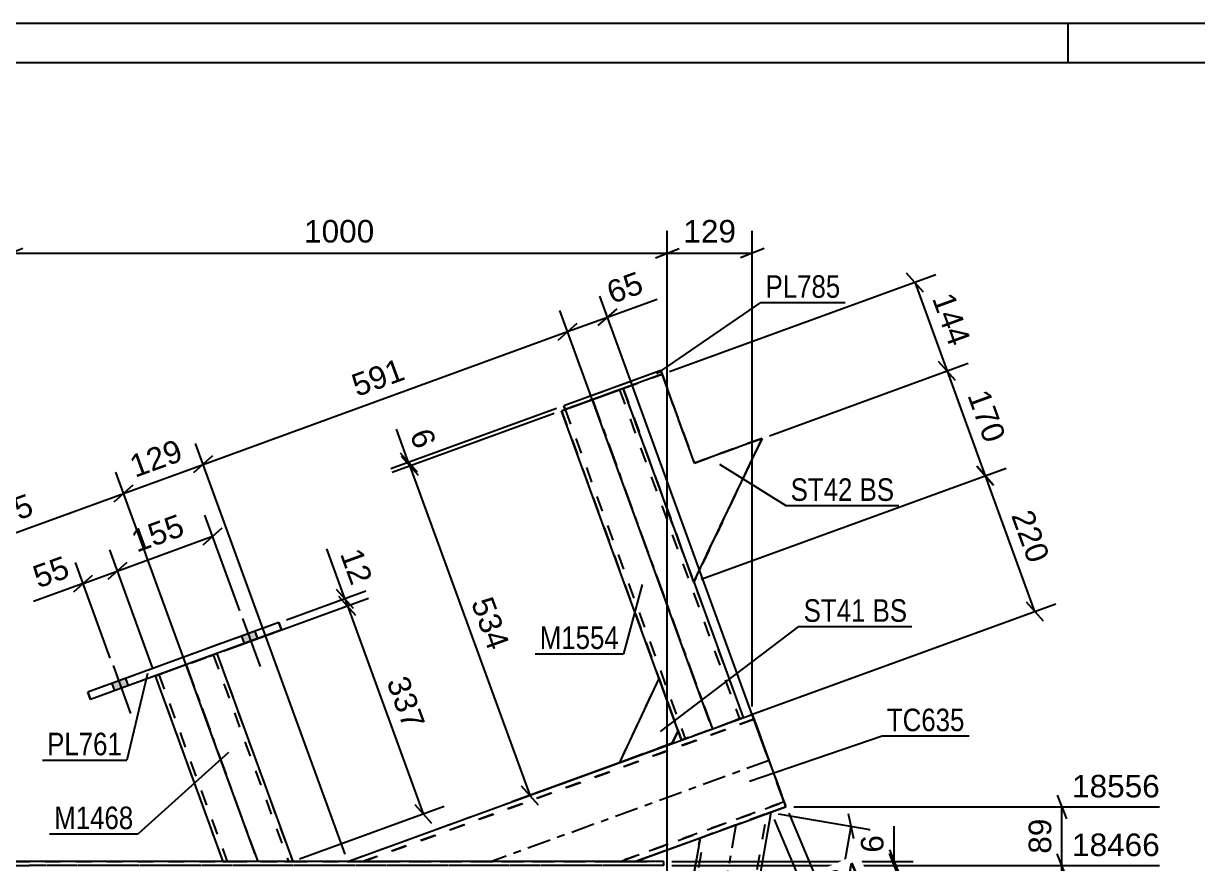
# Model space of a CAD drawing. Header units: millimetres. Extents: x -213 to 628, y -260 to 334.
# Drawn here: x 285.3 to 434.4, y 227 to 333.6 of the extents above; entities that cross this region are included whole.
import ezdxf

# ---------------------------------------------------------------- set-up
doc = ezdxf.new("R2010")
doc.units = ezdxf.units.MM
doc.linetypes.add('DXK_LINE_DOT2', pattern=[3.9198, 1.9599, -1.9599])
doc.linetypes.add('DXK_LINE_DOT3', pattern=[5.9187, 2.979, -0.9799, 0.9799, -0.9799])
doc.styles.add('Arial', font='ARIAL.TTF', dxfattribs={"height": 0.2})
doc.styles.add('Arial Narrow', font='ARIALN.TTF', dxfattribs={"height": 0.2})

# ---------------------------------------------------------------- blocks, each defined once
blk = doc.blocks.new('Unknown-284856391-1134')
at = {"color": 5, "linetype": 'Continuous'}
for p, q in [((628.03, 333.65), (-212.97, 333.65)), ((418.03, 328.65), (418.03, 333.65)), ((623.03, 328.65), (-207.97, 328.65))]:
    blk.add_line(p, q, dxfattribs=at)
blk = doc.blocks.new('Bolt-284856391-1787 - 1775')
at = {"linetype": 'Continuous'}
for points in [[(314.73, 256.45), (313.01, 255.83), (313.35, 254.89), (315.07, 255.51)], [(298.29, 250.46), (296.57, 249.84), (296.91, 248.9), (298.63, 249.52)]]:
    blk.add_hatch(color=1, dxfattribs=at).paths.add_polyline_path(points)
at = {"color": 1, "linetype": 'Continuous'}
for p, q in [((313.16, 258.1), (315.38, 251.99)), ((314.73, 256.45), (315.07, 255.51)), ((313.01, 255.83), (313.35, 254.89)), ((296.72, 252.11), (298.94, 246)), ((296.57, 249.84), (296.91, 248.9)), ((298.29, 250.46), (298.63, 249.52))]:
    blk.add_line(p, q, dxfattribs=at)
blk = doc.blocks.new('Part-284856391-2083 - 1775')
at = {"color": 7, "linetype": 'DXK_LINE_DOT2'}
for p, q in [((361.5, 287.3), (366.44, 289.1)), ((366.44, 289.1), (361.5, 287.3)), ((366.44, 289.1), (370.55, 277.82)), ((366.44, 289.1), (366.44, 289.1)), ((370.55, 277.82), (366.44, 289.1)), ((370.46, 262.71), (361.5, 287.3)), ((361.5, 287.3), (361.5, 287.3)), ((370.46, 262.71), (361.5, 287.3)), ((379.15, 280.96), (370.46, 262.71)), ((370.46, 262.71), (379.15, 280.96)), ((370.55, 277.82), (379.15, 280.96)), ((379.15, 280.96), (370.55, 277.82)), ((379.15, 280.96), (379.15, 280.96)), ((370.55, 277.82), (370.55, 277.82)), ((370.46, 262.71), (370.46, 262.71))]:
    blk.add_line(p, q, dxfattribs=at)
blk = doc.blocks.new('Bolt-284856391-1786 - 1775')
at = {"linetype": 'Continuous'}
for points in [[(314.73, 256.46), (313.01, 255.83), (313.35, 254.89), (315.07, 255.52)], [(298.29, 250.47), (296.57, 249.84), (296.91, 248.9), (298.63, 249.53)]]:
    blk.add_hatch(color=1, dxfattribs=at).paths.add_polyline_path(points)
at = {"color": 1, "linetype": 'Continuous'}
for p, q in [((313.16, 258.1), (315.38, 251.99)), ((314.73, 256.46), (315.07, 255.52)), ((313.01, 255.83), (313.35, 254.89)), ((296.72, 252.11), (298.94, 246)), ((296.57, 249.84), (296.91, 248.9)), ((298.29, 250.47), (298.63, 249.53))]:
    blk.add_line(p, q, dxfattribs=at)
blk = doc.blocks.new('Part-284856391-1789 - 1775')
at = {"color": 7, "linetype": 'DXK_LINE_DOT2'}
for p, q in [((309.63, 253.54), (309.3, 253.42)), ((309.32, 253.43), (309.63, 253.54)), ((309.4, 253.45), (309.44, 253.47)), ((309.44, 253.47), (309.4, 253.46)), ((309.44, 253.47), (309.44, 253.47)), ((309.44, 253.47), (319, 227.21)), ((309.44, 253.47), (319, 227.21)), ((309.63, 253.54), (309.83, 253.61)), ((309.83, 253.61), (309.63, 253.54)), ((309.83, 253.61), (309.9, 253.64)), ((309.9, 253.64), (309.83, 253.61)), ((309.9, 253.64), (309.9, 253.64)), ((309.9, 253.64), (309.91, 253.63)), ((309.9, 253.64), (319.53, 227.21)), ((303.01, 251.13), (308.97, 253.3)), ((303.01, 251.13), (308.97, 253.3)), ((303.01, 251.13), (308.97, 253.3)), ((303.01, 251.13), (308.97, 253.3)), ((308.97, 253.3), (309.32, 253.43)), ((309.3, 253.42), (308.97, 253.3)), ((308.97, 253.3), (309.15, 253.36)), ((309.15, 253.36), (308.97, 253.3)), ((309.15, 253.36), (309.3, 253.42)), ((309.3, 253.42), (309.15, 253.36)), ((309.4, 253.46), (309.3, 253.42)), ((309.3, 253.42), (309.4, 253.45)), ((302.07, 250.79), (302.15, 250.81)), ((302.08, 250.79), (302.07, 250.79)), ((302.07, 250.79), (302.08, 250.78)), ((302.15, 250.81), (302.08, 250.79)), ((302.08, 250.79), (310.66, 227.21)), ((302.35, 250.89), (302.15, 250.81)), ((302.15, 250.81), (302.35, 250.89)), ((302.66, 251), (302.35, 250.89)), ((302.35, 250.89), (302.65, 251)), ((302.54, 250.96), (302.58, 250.97)), ((302.58, 250.97), (302.54, 250.96)), ((302.54, 250.96), (302.54, 250.96)), ((302.54, 250.96), (311.2, 227.21)), ((302.54, 250.96), (311.2, 227.21)), ((302.58, 250.97), (302.68, 251.01)), ((302.68, 251.01), (302.58, 250.97)), ((302.65, 251), (303.01, 251.13)), ((303.01, 251.13), (302.66, 251)), ((302.68, 251.01), (302.83, 251.06)), ((302.83, 251.06), (302.68, 251.01)), ((302.83, 251.06), (303.01, 251.13)), ((303.01, 251.13), (302.83, 251.06)), ((310.66, 227.21), (310.66, 227.22)), ((310.66, 227.21), (310.66, 227.21)), ((310.75, 227.21), (310.66, 227.21)), ((310.66, 227.21), (310.75, 227.21)), ((310.98, 227.21), (310.75, 227.21)), ((310.75, 227.21), (310.98, 227.21)), ((311.32, 227.21), (310.98, 227.21)), ((310.98, 227.21), (311.32, 227.21)), ((311.2, 227.21), (311.2, 227.21)), ((311.2, 227.21), (311.24, 227.21)), ((311.24, 227.21), (311.2, 227.21)), ((311.24, 227.21), (311.35, 227.21)), ((311.35, 227.21), (311.24, 227.21)), ((311.73, 227.21), (311.32, 227.21)), ((311.32, 227.21), (311.73, 227.21)), ((311.35, 227.21), (311.52, 227.21)), ((311.52, 227.21), (311.35, 227.21)), ((311.52, 227.21), (318.67, 227.21)), ((311.52, 227.21), (318.67, 227.21)), ((311.73, 227.21), (318.47, 227.21)), ((311.73, 227.21), (318.47, 227.21)), ((318.47, 227.21), (318.88, 227.21)), ((318.88, 227.21), (318.47, 227.21)), ((318.67, 227.21), (318.85, 227.21)), ((318.85, 227.21), (318.67, 227.21)), ((318.85, 227.21), (318.96, 227.21)), ((318.96, 227.21), (318.85, 227.21)), ((318.88, 227.21), (319.22, 227.21)), ((319.22, 227.21), (318.88, 227.21)), ((318.96, 227.21), (319, 227.21)), ((319, 227.21), (318.96, 227.21)), ((319, 227.21), (319, 227.21)), ((319.22, 227.21), (319.45, 227.21)), ((319.45, 227.21), (319.22, 227.21)), ((319.45, 227.21), (319.53, 227.21)), ((319.53, 227.21), (319.45, 227.21)), ((319.53, 227.21), (319.53, 227.22)), ((319.53, 227.21), (319.53, 227.21))]:
    blk.add_line(p, q, dxfattribs=at)
at = {"color": 2, "linetype": 'Continuous'}
for p, q in [((309.91, 253.63), (319.53, 227.22)), ((302.08, 250.78), (310.66, 227.22))]:
    blk.add_line(p, q, dxfattribs=at)
at = {"color": 7, "linetype": 'DXK_LINE_DOT3'}
blk.add_line((305.99, 252.21), (315.1, 227.21), dxfattribs=at)
blk = doc.blocks.new('Part-284856391-1790 - 1775')
at = {"color": 2, "linetype": 'Continuous'}
for p, q in [((367.1, 157.62), (380.3, 233.49)), ((371.27, 230.2), (367.1, 206.22))]:
    blk.add_line(p, q, dxfattribs=at)
at = {"color": 7, "linetype": 'DXK_LINE_DOT2'}
for p, q in [((367.1, 157.62), (380.3, 233.49)), ((367.1, 160.54), (379.76, 233.29)), ((367.1, 160.54), (379.76, 233.29)), ((379.42, 233.17), (372.15, 230.52)), ((379.42, 233.17), (372.15, 230.52)), ((372.35, 230.6), (379.22, 233.1)), ((372.35, 230.6), (379.22, 233.09)), ((379.22, 233.1), (379.63, 233.25)), ((379.63, 233.24), (379.22, 233.09)), ((379.42, 233.17), (379.63, 233.24)), ((379.6, 233.23), (379.42, 233.17)), ((379.72, 233.28), (379.6, 233.23)), ((379.63, 233.25), (379.98, 233.37)), ((379.98, 233.37), (379.63, 233.24)), ((379.63, 233.24), (379.72, 233.28)), ((379.72, 233.28), (379.76, 233.29)), ((379.76, 233.29), (379.72, 233.28)), ((379.76, 233.29), (379.76, 233.29)), ((379.98, 233.37), (380.22, 233.46)), ((380.22, 233.46), (379.98, 233.37)), ((380.22, 233.46), (380.3, 233.49)), ((380.3, 233.49), (380.22, 233.46)), ((380.3, 233.49), (380.3, 233.49)), ((367.1, 203.3), (371.81, 230.4)), ((367.1, 203.3), (371.81, 230.4)), ((367.1, 206.22), (371.27, 230.2)), ((371.27, 230.2), (371.35, 230.23)), ((371.35, 230.23), (371.27, 230.2)), ((371.27, 230.2), (371.27, 230.2)), ((371.35, 230.23), (371.59, 230.32)), ((371.59, 230.32), (371.35, 230.23)), ((371.59, 230.32), (371.94, 230.45)), ((371.94, 230.44), (371.59, 230.32)), ((371.85, 230.41), (371.81, 230.4)), ((371.81, 230.4), (371.85, 230.41)), ((371.81, 230.4), (371.81, 230.4)), ((371.97, 230.46), (371.85, 230.41)), ((371.85, 230.41), (371.97, 230.46)), ((371.94, 230.45), (372.35, 230.6)), ((372.35, 230.6), (371.94, 230.44)), ((372.15, 230.52), (371.97, 230.46)), ((371.97, 230.46), (372.15, 230.52)), ((367.1, 206.22), (367.1, 157.62))]:
    blk.add_line(p, q, dxfattribs=at)
at = {"color": 7, "linetype": 'DXK_LINE_DOT3'}
blk.add_line((375.79, 231.85), (367.1, 181.92), dxfattribs=at)
blk = doc.blocks.new('Part-284856391-1805 - 1775')
at = {"color": 2, "linetype": 'Continuous'}
for p, q in [((317.79, 257.57), (293.51, 248.73)), ((318.13, 256.63), (293.86, 247.79)), ((318.13, 256.63), (309.91, 253.63)), ((317.79, 257.57), (318.13, 256.63)), ((318.13, 256.63), (318.13, 256.63)), ((318.13, 256.63), (318.13, 256.63)), ((302.08, 250.78), (293.86, 247.78)), ((293.86, 247.79), (293.51, 248.73)), ((293.51, 248.72), (293.86, 247.78)), ((293.86, 247.78), (293.86, 247.79))]:
    blk.add_line(p, q, dxfattribs=at)
at = {"color": 7, "linetype": 'DXK_LINE_DOT2'}
for p, q in [((317.79, 257.57), (293.51, 248.72)), ((318.13, 256.63), (317.79, 257.57)), ((317.79, 257.57), (317.79, 257.57)), ((309.91, 253.63), (302.08, 250.78)), ((293.51, 248.73), (293.51, 248.72))]:
    blk.add_line(p, q, dxfattribs=at)
blk = doc.blocks.new('Part-284856391-1810 - 1775')
at = {"color": 2, "linetype": 'Continuous'}
for p, q in [((366.27, 289.57), (353.97, 285.09)), ((366.27, 289.57), (366.44, 289.1)), ((366.44, 289.1), (361.36, 287.25)), ((354.14, 284.62), (353.97, 285.09))]:
    blk.add_line(p, q, dxfattribs=at)
at = {"color": 7, "linetype": 'DXK_LINE_DOT2'}
for p, q in [((366.27, 289.57), (353.97, 285.09)), ((366.44, 289.1), (366.27, 289.57)), ((366.27, 289.57), (366.27, 289.57)), ((366.44, 289.1), (354.14, 284.62)), ((366.44, 289.1), (366.44, 289.1)), ((361.36, 287.25), (354.14, 284.62)), ((353.97, 285.09), (354.14, 284.62)), ((353.97, 285.09), (353.97, 285.09)), ((354.14, 284.62), (354.14, 284.62))]:
    blk.add_line(p, q, dxfattribs=at)
blk = doc.blocks.new('Part-284856391-1825 - 1775')
at = {"color": 7, "linetype": 'DXK_LINE_DOT2'}
for p, q in [((360.74, 287.02), (354.43, 284.72)), ((360.74, 287.02), (354.43, 284.72)), ((360.56, 286.96), (354.43, 284.72)), ((360.89, 287.08), (360.56, 286.96)), ((360.74, 287.02), (360.89, 287.08)), ((360.89, 287.08), (360.74, 287.02)), ((361.23, 287.2), (360.89, 287.08)), ((360.89, 287.08), (360.99, 287.12)), ((360.99, 287.12), (360.89, 287.08)), ((360.99, 287.12), (361.03, 287.13)), ((361.03, 287.13), (360.99, 287.12)), ((361.03, 287.13), (361.03, 287.13)), ((361.03, 287.13), (376.27, 245.32)), ((361.03, 287.13), (376.27, 245.32)), ((361.43, 287.27), (361.23, 287.2)), ((361.43, 287.27), (361.36, 287.25)), ((361.43, 287.27), (361.5, 287.3)), ((361.5, 287.3), (361.43, 287.27)), ((361.5, 287.3), (361.5, 287.3)), ((361.5, 287.3), (370.46, 262.72)), ((361.5, 287.3), (376.74, 245.49)), ((353.74, 284.47), (353.67, 284.45)), ((353.67, 284.45), (353.67, 284.45)), ((353.67, 284.45), (368.91, 242.64)), ((353.95, 284.55), (353.74, 284.47)), ((354.18, 284.63), (353.95, 284.55)), ((354.14, 284.62), (354.18, 284.63)), ((354.18, 284.63), (354.14, 284.62)), ((354.14, 284.62), (354.14, 284.62)), ((354.14, 284.62), (369.38, 242.81)), ((354.14, 284.62), (369.38, 242.81)), ((354.43, 284.72), (354.18, 284.63)), ((354.28, 284.67), (354.18, 284.63)), ((354.18, 284.63), (354.25, 284.66)), ((354.25, 284.66), (354.28, 284.67)), ((354.28, 284.67), (354.43, 284.72)), ((354.43, 284.72), (354.28, 284.67)), ((375.98, 245.21), (369.67, 242.91)), ((375.98, 245.21), (369.67, 242.91)), ((369.85, 242.98), (375.8, 245.15)), ((369.85, 242.98), (375.8, 245.15)), ((375.8, 245.15), (376.16, 245.28)), ((376.16, 245.28), (375.8, 245.15)), ((375.98, 245.21), (376.13, 245.27)), ((376.13, 245.27), (375.98, 245.21)), ((376.13, 245.27), (376.23, 245.31)), ((376.23, 245.3), (376.13, 245.27)), ((376.16, 245.28), (376.46, 245.39)), ((376.46, 245.39), (376.16, 245.28)), ((376.23, 245.31), (376.27, 245.32)), ((376.27, 245.32), (376.23, 245.3)), ((376.27, 245.32), (376.27, 245.32)), ((376.46, 245.39), (376.67, 245.46)), ((376.67, 245.46), (376.46, 245.39)), ((376.67, 245.46), (376.74, 245.49)), ((376.74, 245.49), (376.67, 245.46)), ((376.74, 245.49), (376.74, 245.5)), ((376.74, 245.49), (376.74, 245.49)), ((368.98, 242.66), (368.91, 242.64)), ((368.91, 242.64), (368.98, 242.66)), ((368.91, 242.64), (368.91, 242.64)), ((368.91, 242.64), (368.91, 242.64)), ((369.19, 242.74), (368.98, 242.66)), ((368.98, 242.66), (369.19, 242.74)), ((369.49, 242.85), (369.19, 242.74)), ((369.19, 242.74), (369.49, 242.85)), ((369.38, 242.81), (369.42, 242.82)), ((369.42, 242.82), (369.38, 242.81)), ((369.38, 242.81), (369.38, 242.81)), ((369.42, 242.82), (369.52, 242.86)), ((369.52, 242.86), (369.42, 242.82)), ((369.85, 242.98), (369.49, 242.85)), ((369.49, 242.85), (369.85, 242.98)), ((369.52, 242.86), (369.67, 242.91)), ((369.67, 242.91), (369.52, 242.86))]:
    blk.add_line(p, q, dxfattribs=at)
at = {"color": 2, "linetype": 'Continuous'}
for p, q in [((354.61, 284.79), (360.56, 286.96)), ((360.56, 286.96), (360.92, 287.09)), ((360.92, 287.09), (361.23, 287.2)), ((361.36, 287.25), (361.23, 287.2)), ((354.25, 284.66), (354.61, 284.79)), ((353.67, 284.45), (353.74, 284.47)), ((368.91, 242.64), (353.67, 284.45)), ((353.74, 284.47), (353.95, 284.55)), ((353.95, 284.55), (354.25, 284.66)), ((370.46, 262.72), (376.74, 245.5))]:
    blk.add_line(p, q, dxfattribs=at)
at = {"color": 7, "linetype": 'DXK_LINE_DOT3'}
blk.add_line((357.59, 285.87), (372.82, 244.06), dxfattribs=at)
blk = doc.blocks.new('Part-284856391-1880 - 1775')
at = {"color": 2, "linetype": 'Continuous'}
for p, q in [((326.52, 227.22), (377.89, 245.91)), ((377.89, 245.91), (377.92, 245.82)), ((377.92, 245.82), (378.02, 245.55)), ((378.02, 245.55), (378.17, 245.14)), ((378.17, 245.14), (381.88, 234.94)), ((363.07, 227.22), (382.16, 234.17)), ((382.16, 234.16), (380.3, 233.49)), ((381.88, 234.94), (382.03, 234.53)), ((382.03, 234.53), (382.13, 234.26)), ((382.13, 234.26), (382.16, 234.17)), ((382.16, 234.16), (382.16, 234.17)), ((382.16, 234.16), (382.16, 234.17)), ((371.27, 230.2), (363.07, 227.22))]:
    blk.add_line(p, q, dxfattribs=at)
at = {"color": 7, "linetype": 'DXK_LINE_DOT2'}
for p, q in [((326.53, 227.22), (377.89, 245.91)), ((378.11, 245.29), (328.45, 227.21)), ((328.48, 227.22), (378.11, 245.28)), ((377.89, 245.91), (377.89, 245.91)), ((377.92, 245.82), (377.89, 245.91)), ((378.02, 245.54), (377.92, 245.82)), ((378.11, 245.28), (378.02, 245.54)), ((378.11, 245.28), (378.11, 245.29)), ((378.13, 245.24), (378.11, 245.29)), ((378.11, 245.28), (381.92, 234.84)), ((378.11, 245.28), (378.13, 245.24)), ((378.13, 245.24), (378.18, 245.1)), ((378.25, 244.9), (378.13, 245.24)), ((378.18, 245.1), (378.25, 244.9)), ((381.7, 235.42), (378.25, 244.9)), ((378.25, 244.9), (381.79, 235.18)), ((381.93, 234.79), (361.1, 227.21)), ((361.12, 227.22), (381.93, 234.79)), ((381.7, 235.42), (381.7, 235.42)), ((381.7, 235.42), (381.92, 234.84)), ((381.87, 234.98), (381.79, 235.18)), ((381.92, 234.84), (381.87, 234.98)), ((381.92, 234.84), (381.93, 234.79)), ((381.93, 234.79), (381.92, 234.84)), ((382.03, 234.53), (381.92, 234.84)), ((381.93, 234.79), (381.93, 234.79)), ((382.13, 234.26), (382.03, 234.53)), ((382.16, 234.17), (382.13, 234.26)), ((380.3, 233.49), (371.27, 230.2)), ((326.5, 227.21), (326.53, 227.22)), ((326.5, 227.21), (326.52, 227.22)), ((326.5, 227.21), (326.5, 227.21)), ((326.8, 227.21), (326.5, 227.21)), ((326.5, 227.21), (326.8, 227.21)), ((327.64, 227.21), (326.8, 227.21)), ((326.8, 227.21), (327.64, 227.21)), ((328.91, 227.21), (327.64, 227.21)), ((327.64, 227.21), (328.91, 227.21)), ((328.45, 227.21), (328.48, 227.22)), ((328.45, 227.21), (328.45, 227.21)), ((328.45, 227.21), (328.6, 227.21)), ((328.6, 227.21), (328.45, 227.21)), ((328.6, 227.21), (329.02, 227.21)), ((329.02, 227.21), (328.6, 227.21)), ((330.4, 227.21), (328.91, 227.21)), ((328.91, 227.21), (330.4, 227.21)), ((329.02, 227.21), (329.66, 227.21)), ((329.66, 227.21), (329.02, 227.21)), ((329.66, 227.21), (330.4, 227.21)), ((330.4, 227.21), (329.66, 227.21)), ((330.4, 227.21), (359.15, 227.21)), ((330.4, 227.21), (359.15, 227.21)), ((330.4, 227.21), (359.15, 227.21)), ((330.4, 227.21), (359.15, 227.21)), ((359.15, 227.21), (359.9, 227.21)), ((359.9, 227.21), (359.15, 227.21)), ((359.15, 227.21), (360.64, 227.21)), ((360.64, 227.21), (359.15, 227.21)), ((359.9, 227.21), (360.53, 227.21)), ((360.53, 227.21), (359.9, 227.21)), ((360.53, 227.21), (360.95, 227.21)), ((360.95, 227.21), (360.53, 227.21)), ((360.64, 227.21), (361.91, 227.21)), ((361.91, 227.21), (360.64, 227.21)), ((360.95, 227.21), (361.1, 227.21)), ((361.1, 227.21), (360.95, 227.21)), ((361.1, 227.21), (361.12, 227.22)), ((361.1, 227.21), (361.1, 227.21)), ((361.91, 227.21), (362.75, 227.21)), ((362.75, 227.21), (361.91, 227.21)), ((362.75, 227.21), (363.05, 227.21)), ((363.05, 227.21), (362.75, 227.21)), ((363.05, 227.21), (363.07, 227.22)), ((363.05, 227.21), (363.07, 227.22)), ((363.05, 227.21), (363.05, 227.21))]:
    blk.add_line(p, q, dxfattribs=at)
at = {"color": 7, "linetype": 'DXK_LINE_DOT3'}
blk.add_line((380.02, 240.04), (344.78, 227.21), dxfattribs=at)
blk = doc.blocks.new('Part-284856391-1881 - 1775')
at = {"color": 2, "linetype": 'Continuous'}
for p, q in [((366.68, 227.22), (284.18, 227.22)), ((284.18, 226.72), (284.18, 227.22)), ((284.18, 226.72), (286.06, 226.72)), ((366.68, 226.72), (364.79, 226.72)), ((366.68, 226.72), (366.68, 227.22))]:
    blk.add_line(p, q, dxfattribs=at)
at = {"color": 7, "linetype": 'DXK_LINE_DOT2'}
for p, q in [((284.18, 227.2), (366.68, 227.2)), ((284.18, 226.7), (284.18, 226.72)), ((284.18, 226.7), (284.18, 226.72)), ((366.68, 226.7), (284.18, 226.7)), ((364.79, 226.72), (286.06, 226.72)), ((366.68, 226.7), (366.68, 226.72)), ((366.68, 226.72), (366.68, 226.7))]:
    blk.add_line(p, q, dxfattribs=at)
blk = doc.blocks.new('Part-284856391-2081 - 1775')
at = {"color": 7, "linetype": 'DXK_LINE_DOT2'}
for p, q in [((361.07, 239.8), (366.05, 250.48)), ((361.07, 239.8), (366.05, 250.48)), ((366.05, 250.48), (368.47, 243.83)), ((366.05, 250.48), (366.05, 250.48)), ((368.47, 243.83), (366.05, 250.48)), ((368.47, 243.83), (367.73, 242.22)), ((367.73, 242.22), (368.47, 243.83)), ((368.47, 243.83), (368.47, 243.83)), ((367.73, 242.22), (361.07, 239.8))]:
    blk.add_line(p, q, dxfattribs=at)
at = {"color": 2, "linetype": 'Continuous'}
for p, q in [((361.07, 239.8), (367.73, 242.22)), ((367.73, 242.22), (367.73, 242.22)), ((361.07, 239.8), (361.07, 239.8))]:
    blk.add_line(p, q, dxfattribs=at)
blk = doc.blocks.new('Part-284856391-2080 - 1775')
at = {"color": 2, "linetype": 'Continuous'}
for p, q in [((361.07, 239.8), (366.05, 250.48)), ((366.05, 250.48), (366.05, 250.48)), ((368.47, 243.83), (366.05, 250.48)), ((367.73, 242.23), (368.47, 243.83)), ((368.47, 243.83), (368.47, 243.83)), ((361.07, 239.8), (367.73, 242.23)), ((367.73, 242.23), (367.73, 242.23)), ((361.07, 239.8), (361.07, 239.8))]:
    blk.add_line(p, q, dxfattribs=at)
at = {"color": 7, "linetype": 'DXK_LINE_DOT2'}
for p, q in [((361.07, 239.8), (366.05, 250.48)), ((366.05, 250.48), (368.47, 243.83)), ((368.47, 243.83), (367.73, 242.23)), ((367.73, 242.23), (361.07, 239.8))]:
    blk.add_line(p, q, dxfattribs=at)
blk = doc.blocks.new('Part-284856391-2082 - 1775')
at = {"color": 7, "linetype": 'DXK_LINE_DOT2'}
for p, q in [((361.5, 287.3), (366.44, 289.1)), ((366.44, 289.1), (361.5, 287.3)), ((366.44, 289.1), (370.55, 277.82)), ((366.44, 289.1), (366.44, 289.1)), ((370.46, 262.72), (361.5, 287.3)), ((361.5, 287.3), (361.5, 287.3)), ((379.15, 280.96), (370.46, 262.72)), ((370.55, 277.82), (379.15, 280.96))]:
    blk.add_line(p, q, dxfattribs=at)
at = {"color": 2, "linetype": 'Continuous'}
for p, q in [((370.55, 277.82), (366.44, 289.1)), ((370.46, 262.72), (361.5, 287.3)), ((370.46, 262.72), (379.15, 280.96)), ((379.15, 280.96), (370.55, 277.82)), ((379.15, 280.96), (379.15, 280.96)), ((370.55, 277.82), (370.55, 277.82)), ((370.46, 262.72), (370.46, 262.72))]:
    blk.add_line(p, q, dxfattribs=at)
blk = doc.blocks.new('StraightDimension-284856391-14982 - 1775')
at = {"color": 7, "linetype": 'Continuous'}
for p, q in [((380.09, 281.3), (405.3, 290.49)), ((403.7, 288.31), (401.55, 290.72)), ((402.63, 289.51), (407.48, 276.2)), ((406.4, 277.41), (408.55, 275)), ((371.4, 263.06), (410.15, 277.18))]:
    blk.add_line(p, q, dxfattribs=at)
at = {"color": 0}
blk.add_wipeout([(407.1, 279.42), (411.05, 280.86), (408.36, 288.25), (404.41, 286.81)], dxfattribs=at)
at = {"color": 3, "style": 'Arial'}
blk.add_text('170', height=2.865, rotation=-69.9811, dxfattribs=at).set_placement((405.18, 286.45))
blk = doc.blocks.new('StraightDimension-284856391-10503 - 1775')
at = {"color": 7, "linetype": 'Continuous'}
for p, q in [((312.82, 259.04), (308.39, 271.19)), ((297.26, 264.11), (309.36, 268.52)), ((308.16, 267.44), (310.57, 269.59)), ((301.77, 251.74), (296.29, 266.79)), ((298.47, 265.19), (296.06, 263.03))]:
    blk.add_line(p, q, dxfattribs=at)
at = {"color": 0}
blk.add_wipeout([(306.75, 268.37), (305.31, 272.31), (297.92, 269.62), (299.36, 265.67)], dxfattribs=at)
at = {"color": 3, "style": 'Arial'}
blk.add_text('155', height=2.865, rotation=20.0191, dxfattribs=at).set_placement((299.72, 266.44))
blk = doc.blocks.new('StraightDimension-284856391-10356 - 1775')
at = {"color": 7, "linetype": 'Continuous'}
for p, q in [((417.81, 225.21), (416.61, 228.21)), ((368.1, 226.71), (429.63, 226.71)), ((417.21, 157.62), (417.21, 226.71)), ((416.61, 159.12), (417.81, 156.12)), ((368.1, 157.62), (429.63, 157.62))]:
    blk.add_line(p, q, dxfattribs=at)
at = {"color": 0}
blk.add_wipeout([(416.46, 196.1), (412.26, 196.1), (412.26, 188.23), (416.46, 188.23)], dxfattribs=at)
at = {"color": 3, "style": 'Arial'}
blk.add_text('829', height=2.865, rotation=90.0002, dxfattribs=at).set_placement((415.86, 188.83))
at = {"color": 0, "linetype": 'Continuous'}
blk.add_wipeout([(430.23, 227.31), (430.23, 231.51), (417.91, 231.51), (417.91, 227.31)], dxfattribs=at)
at = {"color": 3, "linetype": 'Continuous', "style": 'Arial'}
blk.add_text('18466', height=2.865, dxfattribs=at).set_placement((418.51, 227.91))
blk = doc.blocks.new('StraightDimension-284856391-10469 - 1775')
at = {"color": 7, "linetype": 'Continuous'}
for p, q in [((372.47, 245.03), (353.47, 297.19)), ((353.24, 293.44), (355.65, 295.59)), ((308.15, 277.65), (354.44, 294.51)), ((326.18, 228.16), (307.17, 280.32)), ((309.35, 278.72), (306.94, 276.57))]:
    blk.add_line(p, q, dxfattribs=at)
at = {"color": 0}
blk.add_wipeout([(334.74, 288.13), (333.3, 292.08), (325.9, 289.38), (327.34, 285.44)], dxfattribs=at)
at = {"color": 3, "style": 'Arial'}
blk.add_text('591', height=2.865, rotation=20.0191, dxfattribs=at).set_placement((327.7, 286.21))
blk = doc.blocks.new('StraightDimension-284856391-10192 - 1775')
at = {"color": 7, "linetype": 'Continuous'}
for p, q in [((353.03, 284.74), (331.99, 277.09)), ((352.73, 284.1), (332.16, 276.62)), ((333.17, 279.11), (335.32, 276.7)), ((335.49, 276.23), (333.34, 278.64)), ((334.24, 277.91), (334.42, 277.44))]:
    blk.add_line(p, q, dxfattribs=at)
at = {"color": 0}
blk.add_wipeout([(334.77, 278.66), (338.72, 280.09), (337.55, 283.31), (333.6, 281.87)], dxfattribs=at)
at = {"color": 7, "linetype": 'Continuous'}
blk.add_line((334.24, 277.91), (332.71, 282.11), dxfattribs=at)
blk.add_line((334.24, 277.91), (332.71, 282.11), dxfattribs=at)
at = {"color": 3, "style": 'Arial'}
blk.add_text('6', height=2.87, rotation=-69.9983, dxfattribs=at).set_placement((334.37, 281.52))
blk = doc.blocks.new('StraightDimension-284856391-10470 - 1775')
at = {"color": 7, "linetype": 'Continuous'}
for p, q in [((326.18, 228.16), (307.17, 280.32)), ((298.06, 273.97), (308.15, 277.65)), ((309.35, 278.72), (306.94, 276.57)), ((314.76, 228.15), (297.09, 276.65)), ((296.86, 272.89), (299.27, 275.05))]:
    blk.add_line(p, q, dxfattribs=at)
at = {"color": 0}
blk.add_wipeout([(306.55, 277.86), (305.11, 281.81), (297.71, 279.11), (299.15, 275.17)], dxfattribs=at)
at = {"color": 3, "style": 'Arial'}
blk.add_text('129', height=2.865, rotation=20.0191, dxfattribs=at).set_placement((299.51, 275.94))
blk = doc.blocks.new('StraightDimension-284856391-10387 - 1775')
at = {"color": 7, "linetype": 'Continuous'}
for p, q in [((283.76, 212.65), (283.76, 307.33)), ((367.1, 207.27), (367.1, 307.33)), ((285.26, 305.08), (282.26, 303.88)), ((283.76, 304.48), (367.1, 304.48)), ((365.6, 303.88), (368.6, 305.08))]:
    blk.add_line(p, q, dxfattribs=at)
at = {"color": 0}
blk.add_wipeout([(330.48, 305.23), (330.48, 309.43), (320.38, 309.43), (320.38, 305.23)], dxfattribs=at)
at = {"color": 3, "style": 'Arial'}
blk.add_text('1000', height=2.865, dxfattribs=at).set_placement((320.98, 305.83))
blk = doc.blocks.new('StraightDimension-284856391-10191 - 1775')
at = {"color": 7, "linetype": 'Continuous'}
for p, q in [((352.73, 284.1), (332.16, 276.62)), ((335.49, 276.23), (333.34, 278.64)), ((334.42, 277.44), (349.63, 235.63)), ((367.97, 242.3), (347.38, 234.81)), ((348.56, 236.83), (350.71, 234.42))]:
    blk.add_line(p, q, dxfattribs=at)
at = {"color": 0}
blk.add_wipeout([(344.08, 253.09), (348.02, 254.53), (345.33, 261.92), (341.38, 260.49)], dxfattribs=at)
at = {"color": 3, "style": 'Arial'}
blk.add_text('534', height=2.865, rotation=-69.9983, dxfattribs=at).set_placement((342.15, 260.13))
blk = doc.blocks.new('StraightDimension-284856391-10355 - 1775')
at = {"color": 7, "linetype": 'Continuous'}
for p, q in [((416.61, 235.66), (417.81, 232.66)), ((383.16, 234.16), (429.63, 234.16)), ((417.21, 226.71), (417.21, 234.16)), ((417.81, 225.21), (416.61, 228.21)), ((368.1, 226.71), (429.63, 226.71))]:
    blk.add_line(p, q, dxfattribs=at)
at = {"color": 0, "linetype": 'Continuous'}
blk.add_wipeout([(430.23, 234.76), (430.23, 238.96), (417.91, 238.96), (417.91, 234.76)], dxfattribs=at)
at = {"color": 0}
blk.add_wipeout([(416.46, 233.26), (412.26, 233.26), (412.26, 227.61), (416.46, 227.61)], dxfattribs=at)
at = {"color": 3, "linetype": 'Continuous', "style": 'Arial'}
blk.add_text('18556', height=2.865, dxfattribs=at).set_placement((418.51, 235.36))
at = {"color": 3, "style": 'Arial'}
blk.add_text('89', height=2.865, rotation=90.0002, dxfattribs=at).set_placement((415.86, 228.21))
blk = doc.blocks.new('StraightDimension-284856391-10386 - 1775')
at = {"color": 7, "linetype": 'Continuous'}
for p, q in [((367.1, 207.27), (367.1, 307.33)), ((377.89, 246.91), (377.89, 307.33)), ((365.6, 303.88), (368.6, 305.08)), ((367.1, 304.48), (377.89, 304.48)), ((379.39, 305.08), (376.39, 303.88))]:
    blk.add_line(p, q, dxfattribs=at)
at = {"color": 0}
blk.add_wipeout([(376.43, 305.23), (376.43, 309.43), (368.55, 309.43), (368.55, 305.23)], dxfattribs=at)
at = {"color": 3, "style": 'Arial'}
blk.add_text('129', height=2.865, dxfattribs=at).set_placement((369.15, 305.83))
blk = doc.blocks.new('StraightDimension-284856391-10468 - 1775')
at = {"color": 7, "linetype": 'Continuous'}
for p, q in [((379.68, 240.98), (358.53, 299.03)), ((372.47, 245.03), (353.47, 297.19)), ((360.71, 297.43), (358.3, 295.28)), ((353.24, 293.44), (355.65, 295.59)), ((354.44, 294.51), (359.5, 296.36))]:
    blk.add_line(p, q, dxfattribs=at)
at = {"color": 0}
blk.add_wipeout([(365.05, 299.17), (363.61, 303.12), (358.3, 301.19), (359.74, 297.24)], dxfattribs=at)
at = {"color": 7, "linetype": 'Continuous'}
blk.add_line((359.5, 296.36), (365.8, 298.65), dxfattribs=at)
blk.add_line((359.5, 296.36), (365.8, 298.65), dxfattribs=at)
at = {"color": 3, "style": 'Arial'}
blk.add_text('65', height=2.865, rotation=20.0191, dxfattribs=at).set_placement((360.1, 298.01))
blk = doc.blocks.new('StraightDimension-284856391-10471 - 1775')
at = {"color": 7, "linetype": 'Continuous'}
for p, q in [((314.76, 228.15), (297.09, 276.65)), ((296.86, 272.89), (299.27, 275.05)), ((270.24, 263.83), (298.06, 273.97)), ((283.42, 227.65), (269.26, 266.51)), ((271.44, 264.91), (269.03, 262.76))]:
    blk.add_line(p, q, dxfattribs=at)
at = {"color": 0}
blk.add_wipeout([(287.59, 270.95), (286.15, 274.9), (278.76, 272.21), (280.2, 268.26)], dxfattribs=at)
at = {"color": 3, "style": 'Arial'}
blk.add_text('355', height=2.865, rotation=20.0191, dxfattribs=at).set_placement((280.55, 269.03))
blk = doc.blocks.new('StraightDimension-284856391-10504 - 1775')
at = {"color": 7, "linetype": 'Continuous'}
for p, q in [((301.77, 251.74), (296.29, 266.79)), ((296.37, 253.05), (291.94, 265.2)), ((292.92, 262.53), (297.26, 264.11)), ((298.47, 265.19), (296.06, 263.03)), ((291.72, 261.45), (294.12, 263.6))]:
    blk.add_line(p, q, dxfattribs=at)
at = {"color": 0}
blk.add_wipeout([(292.17, 263.05), (290.73, 267), (285.43, 265.06), (286.86, 261.12)], dxfattribs=at)
at = {"color": 7, "linetype": 'Continuous'}
blk.add_line((292.92, 262.53), (286.63, 260.23), dxfattribs=at)
blk.add_line((292.92, 262.53), (286.63, 260.23), dxfattribs=at)
at = {"color": 3, "style": 'Arial'}
blk.add_text('55', height=2.865, rotation=20.0191, dxfattribs=at).set_placement((287.22, 261.89))
blk = doc.blocks.new('StraightDimension-284856391-10529 - 1775')
at = {"color": 7, "linetype": 'Continuous'}
for p, q in [((310.85, 253.98), (329.16, 260.65)), ((327.56, 258.47), (325.41, 260.88)), ((326.49, 259.67), (336.1, 233.28)), ((320.39, 227.55), (338.78, 234.25)), ((335.03, 234.48), (337.18, 232.07))]:
    blk.add_line(p, q, dxfattribs=at)
at = {"color": 0}
blk.add_wipeout([(333.35, 243.04), (337.29, 244.47), (334.6, 251.87), (330.65, 250.43)], dxfattribs=at)
at = {"color": 3, "style": 'Arial'}
blk.add_text('337', height=2.865, rotation=-69.9811, dxfattribs=at).set_placement((331.42, 250.07))
blk = doc.blocks.new('StraightDimension-284856391-10530 - 1775')
at = {"color": 7, "linetype": 'Continuous'}
for p, q in [((318.73, 257.91), (328.82, 261.59)), ((325.07, 261.82), (327.22, 259.41)), ((310.85, 253.98), (329.16, 260.65)), ((327.56, 258.47), (325.41, 260.88)), ((326.14, 260.61), (326.49, 259.67))]:
    blk.add_line(p, q, dxfattribs=at)
at = {"color": 0}
blk.add_wipeout([(326.67, 261.36), (330.62, 262.8), (328.68, 268.11), (324.74, 266.67)], dxfattribs=at)
at = {"color": 7, "linetype": 'Continuous'}
blk.add_line((326.14, 260.61), (323.85, 266.91), dxfattribs=at)
blk.add_line((326.14, 260.61), (323.85, 266.91), dxfattribs=at)
at = {"color": 3, "style": 'Arial'}
blk.add_text('12', height=2.865, rotation=-69.9811, dxfattribs=at).set_placement((325.51, 266.31))
blk = doc.blocks.new('StraightDimension-284856391-14981 - 1775')
at = {"color": 7, "linetype": 'Continuous'}
for p, q in [((408.55, 275), (406.4, 277.41)), ((371.4, 263.06), (410.15, 277.18)), ((407.48, 276.2), (413.75, 258.98)), ((377.68, 245.83), (416.43, 259.95)), ((412.68, 260.18), (414.83, 257.77))]:
    blk.add_line(p, q, dxfattribs=at)
at = {"color": 0}
blk.add_wipeout([(412.67, 264.15), (416.61, 265.59), (413.92, 272.98), (409.97, 271.54)], dxfattribs=at)
at = {"color": 3, "style": 'Arial'}
blk.add_text('220', height=2.865, rotation=-69.9811, dxfattribs=at).set_placement((410.74, 271.19))
blk = doc.blocks.new('StraightDimension-284856391-14983 - 1775')
at = {"color": 7, "linetype": 'Continuous'}
for p, q in [((367.38, 289.44), (401.2, 301.76)), ((397.44, 301.99), (399.6, 299.58)), ((398.52, 300.79), (402.63, 289.51)), ((380.09, 281.3), (405.3, 290.49)), ((403.7, 288.31), (401.55, 290.72))]:
    blk.add_line(p, q, dxfattribs=at)
at = {"color": 0}
blk.add_wipeout([(402.62, 291.71), (406.57, 293.15), (403.88, 300.54), (399.93, 299.11)], dxfattribs=at)
at = {"color": 3, "style": 'Arial'}
blk.add_text('144', height=2.865, rotation=-69.9811, dxfattribs=at).set_placement((400.7, 298.75))
blk = doc.blocks.new('StraightDimension-284856391-15244 - 1775')
at = {"color": 7, "linetype": 'Continuous'}
for p, q in [((395.91, 227.22), (395.91, 231.69)), ((395.91, 227.22), (395.91, 231.69)), ((395.31, 228.72), (396.51, 225.72)), ((396.51, 225.22), (395.31, 228.22)), ((367.68, 227.22), (398.31, 227.22)), ((367.68, 226.72), (398.31, 226.72)), ((395.91, 226.72), (395.91, 227.22))]:
    blk.add_line(p, q, dxfattribs=at)
at = {"color": 0}
blk.add_wipeout([(395.16, 231.17), (390.96, 231.17), (390.96, 227.74), (395.16, 227.74)], dxfattribs=at)
at = {"color": 3, "style": 'Arial'}
blk.add_text('6', height=2.87, rotation=90.0002, dxfattribs=at).set_placement((394.56, 228.34))
blk = doc.blocks.new('StraightDimension-284856391-16936 - 1775')
at = {"color": 7, "linetype": 'Continuous'}
for p, q in [((381.2, 233.29), (392.81, 231.28)), ((390.78, 230.11), (390.11, 233.27)), ((377.32, 155.85), (390.45, 231.69)), ((368.08, 157.45), (379.69, 155.44)), ((376.99, 157.43), (377.66, 154.27))]:
    blk.add_line(p, q, dxfattribs=at)
at = {"color": 0}
blk.add_wipeout([(383.82, 197.78), (379.68, 198.49), (378.34, 190.74), (382.47, 190.02)], dxfattribs=at)
at = {"color": 3, "style": 'Arial'}
blk.add_text('924', height=2.865, rotation=80.1797, dxfattribs=at).set_placement((381.99, 190.71))
blk = doc.blocks.new('StraightDimension-284856391-16955 - 1775')
at = {"color": 7, "linetype": 'Continuous'}
for p, q in [((382.52, 233.34), (388.58, 219.03)), ((380.69, 232.57), (386.75, 218.25)), ((388.79, 222.37), (386.49, 220.1)), ((384.67, 219.33), (386.96, 221.6)), ((385.81, 220.46), (387.64, 221.24))]:
    blk.add_line(p, q, dxfattribs=at)
at = {"color": 0}
blk.add_wipeout([(393.03, 224.33), (391.39, 228.2), (386.19, 226), (387.83, 222.13)], dxfattribs=at)
at = {"color": 7, "linetype": 'Continuous'}
blk.add_line((387.64, 221.24), (393.81, 223.85), dxfattribs=at)
blk.add_line((387.64, 221.24), (393.81, 223.85), dxfattribs=at)
at = {"color": 3, "style": 'Arial'}
blk.add_text('24', height=2.865, rotation=22.9412, dxfattribs=at).set_placement((388.15, 222.92))
blk = doc.blocks.new('Mark-284856391-1801 - 1775')
at = {"color": 0}
blk.add_wipeout([(297.86, 240.71), (297.86, 243.71), (288.35, 243.71), (288.35, 240.71)], dxfattribs=at)
blk.add_wipeout([(297.86, 240.71), (297.86, 243.71), (288.35, 243.71), (288.35, 240.71)], dxfattribs=at)
at = {"color": 30, "linetype": 'Continuous'}
for p in [(301.09, 251.11), (287.75, 240.11)]:
    blk.add_line(p, (298.46, 240.11), dxfattribs=at)
at = {"color": 3, "style": 'Arial Narrow'}
blk.add_text('PL761', height=2.863, dxfattribs=at).set_placement((288.35, 240.71))
blk = doc.blocks.new('Mark-284856391-1806 - 1775')
at = {"color": 0}
blk.add_wipeout([(389.08, 298.81), (389.08, 301.81), (379.58, 301.81), (379.58, 298.81)], dxfattribs=at)
blk.add_wipeout([(389.08, 298.81), (389.08, 301.81), (379.58, 301.81), (379.58, 298.81)], dxfattribs=at)
at = {"color": 30, "linetype": 'Continuous'}
for p, q in [((365.77, 289.16), (378.98, 298.21)), ((378.98, 298.21), (389.68, 298.21))]:
    blk.add_line(p, q, dxfattribs=at)
at = {"color": 3, "style": 'Arial Narrow'}
blk.add_text('PL785', height=2.863, dxfattribs=at).set_placement((379.58, 298.81))
blk = doc.blocks.new('Mark-284856391-1821 - 1775')
at = {"color": 0}
blk.add_wipeout([(360.96, 254.21), (360.96, 257.21), (350.91, 257.21), (350.91, 254.21)], dxfattribs=at)
blk.add_wipeout([(360.96, 254.21), (360.96, 257.21), (350.91, 257.21), (350.91, 254.21)], dxfattribs=at)
at = {"color": 30, "linetype": 'Continuous'}
for p in [(363.92, 262.38), (350.31, 253.61)]:
    blk.add_line(p, (361.56, 253.61), dxfattribs=at)
at = {"color": 3, "style": 'Arial Narrow'}
blk.add_text('M1554', height=2.863, dxfattribs=at).set_placement((350.91, 254.21))
blk = doc.blocks.new('Mark-284856391-1876 - 1775')
at = {"color": 0}
blk.add_wipeout([(404.85, 243.77), (404.85, 246.77), (394.99, 246.77), (394.99, 243.77)], dxfattribs=at)
blk.add_wipeout([(404.85, 243.77), (404.85, 246.77), (394.99, 246.77), (394.99, 243.77)], dxfattribs=at)
at = {"color": 30, "linetype": 'Continuous'}
for p, q in [((377.54, 237.44), (394.39, 243.17)), ((394.39, 243.17), (405.45, 243.17))]:
    blk.add_line(p, q, dxfattribs=at)
at = {"color": 3, "style": 'Arial Narrow'}
blk.add_text('TC635', height=2.863, dxfattribs=at).set_placement((394.99, 243.77))
blk = doc.blocks.new('Mark-284856391-5911 - 1775')
at = {"color": 0}
blk.add_wipeout([(299.3, 231.33), (299.3, 234.33), (289.25, 234.33), (289.25, 231.33)], dxfattribs=at)
blk.add_wipeout([(299.3, 231.33), (299.3, 234.33), (289.25, 234.33), (289.25, 231.33)], dxfattribs=at)
at = {"color": 30, "linetype": 'Continuous'}
for p in [(311.39, 241.06), (288.65, 230.73)]:
    blk.add_line(p, (299.9, 230.73), dxfattribs=at)
at = {"color": 3, "style": 'Arial Narrow'}
blk.add_text('M1468', height=2.863, dxfattribs=at).set_placement((289.25, 231.33))
blk = doc.blocks.new('MarkSet-284856391-10228 - 1775')
at = {"color": 0}
for points in [[(392.28, 257.66), (392.28, 260.66), (384.42, 260.66), (384.42, 257.66)], [(397.56, 257.66), (397.56, 260.66), (393.18, 260.66), (393.18, 257.66)]]:
    blk.add_wipeout(points, dxfattribs=at)
for points in [[(392.28, 257.66), (392.28, 260.66), (384.42, 260.66), (384.42, 257.66)], [(397.56, 257.66), (397.56, 260.66), (393.18, 260.66), (393.18, 257.66)]]:
    blk.add_wipeout(points, dxfattribs=at)
at = {"color": 30, "linetype": 'Continuous'}
for p, q in [((366.24, 243.71), (383.82, 257.06)), ((383.82, 257.06), (398.16, 257.06))]:
    blk.add_line(p, q, dxfattribs=at)
at = {"color": 3, "style": 'Arial Narrow'}
for s, p in [('ST41', (384.42, 257.66)), ('BS', (393.18, 257.66))]:
    blk.add_text(s, height=2.863, dxfattribs=at).set_placement(p)
blk = doc.blocks.new('MarkSet-284856391-10260 - 1775')
at = {"color": 0}
for points in [[(390.63, 273.02), (390.63, 276.02), (382.77, 276.02), (382.77, 273.02)], [(395.91, 273.02), (395.91, 276.02), (391.53, 276.02), (391.53, 273.02)]]:
    blk.add_wipeout(points, dxfattribs=at)
for points in [[(390.63, 273.02), (390.63, 276.02), (382.77, 276.02), (382.77, 273.02)], [(395.91, 273.02), (395.91, 276.02), (391.53, 276.02), (391.53, 273.02)]]:
    blk.add_wipeout(points, dxfattribs=at)
at = {"color": 30, "linetype": 'Continuous'}
for p, q in [((373.73, 277.67), (382.17, 272.42)), ((382.17, 272.42), (396.51, 272.42))]:
    blk.add_line(p, q, dxfattribs=at)
at = {"color": 3, "style": 'Arial Narrow'}
for s, p in [('ST42', (382.77, 273.02)), ('BS', (391.53, 273.02))]:
    blk.add_text(s, height=2.863, dxfattribs=at).set_placement(p)

msp = doc.modelspace()

# ---------------------------------------------------------------- block references
for name in ['Unknown-284856391-1134', 'Part-284856391-1810 - 1775', 'Part-284856391-2083 - 1775', 'Part-284856391-2082 - 1775', 'Part-284856391-1825 - 1775', 'Bolt-284856391-1787 - 1775', 'Bolt-284856391-1786 - 1775', 'Part-284856391-1805 - 1775', 'Part-284856391-1789 - 1775', 'Part-284856391-2081 - 1775', 'Part-284856391-2080 - 1775', 'Part-284856391-1880 - 1775', 'Part-284856391-1790 - 1775', 'Part-284856391-1881 - 1775']:
    msp.add_blockref(name, (0, 0))

# ---------------------------------------------------------------- next in the draw order: block references
for name in ['StraightDimension-284856391-14982 - 1775', 'StraightDimension-284856391-10503 - 1775', 'StraightDimension-284856391-10356 - 1775']:
    msp.add_blockref(name, (0, 0))

# ---------------------------------------------------------------- next in the draw order: block references
msp.add_blockref('StraightDimension-284856391-10469 - 1775', (0, 0))

# ---------------------------------------------------------------- next in the draw order: block references
for name in ['StraightDimension-284856391-10192 - 1775', 'StraightDimension-284856391-10470 - 1775']:
    msp.add_blockref(name, (0, 0))

# ---------------------------------------------------------------- next in the draw order: block references
msp.add_blockref('StraightDimension-284856391-10387 - 1775', (0, 0))

# ---------------------------------------------------------------- next in the draw order: block references
for name in ['StraightDimension-284856391-10191 - 1775', 'StraightDimension-284856391-10471 - 1775']:
    msp.add_blockref(name, (0, 0))

# ---------------------------------------------------------------- next in the draw order: block references
for name in ['StraightDimension-284856391-10504 - 1775', 'StraightDimension-284856391-10529 - 1775', 'StraightDimension-284856391-10355 - 1775']:
    msp.add_blockref(name, (0, 0))

# ---------------------------------------------------------------- next in the draw order: block references
for name in ['StraightDimension-284856391-10386 - 1775', 'StraightDimension-284856391-10530 - 1775', 'Mark-284856391-1801 - 1775']:
    msp.add_blockref(name, (0, 0))

# ---------------------------------------------------------------- next in the draw order: block references
for name in ['StraightDimension-284856391-10468 - 1775', 'Mark-284856391-5911 - 1775', 'StraightDimension-284856391-15244 - 1775']:
    msp.add_blockref(name, (0, 0))

# ---------------------------------------------------------------- next in the draw order: block references
for name in ['StraightDimension-284856391-14983 - 1775', 'StraightDimension-284856391-14981 - 1775', 'Mark-284856391-1821 - 1775', 'StraightDimension-284856391-16936 - 1775']:
    msp.add_blockref(name, (0, 0))

# ---------------------------------------------------------------- next in the draw order: block references
for name in ['Mark-284856391-1806 - 1775', 'MarkSet-284856391-10260 - 1775', 'Mark-284856391-1876 - 1775', 'StraightDimension-284856391-16955 - 1775']:
    msp.add_blockref(name, (0, 0))

# ---------------------------------------------------------------- next in the draw order: block references
msp.add_blockref('MarkSet-284856391-10228 - 1775', (0, 0))

doc.saveas('drawing.dxf')
